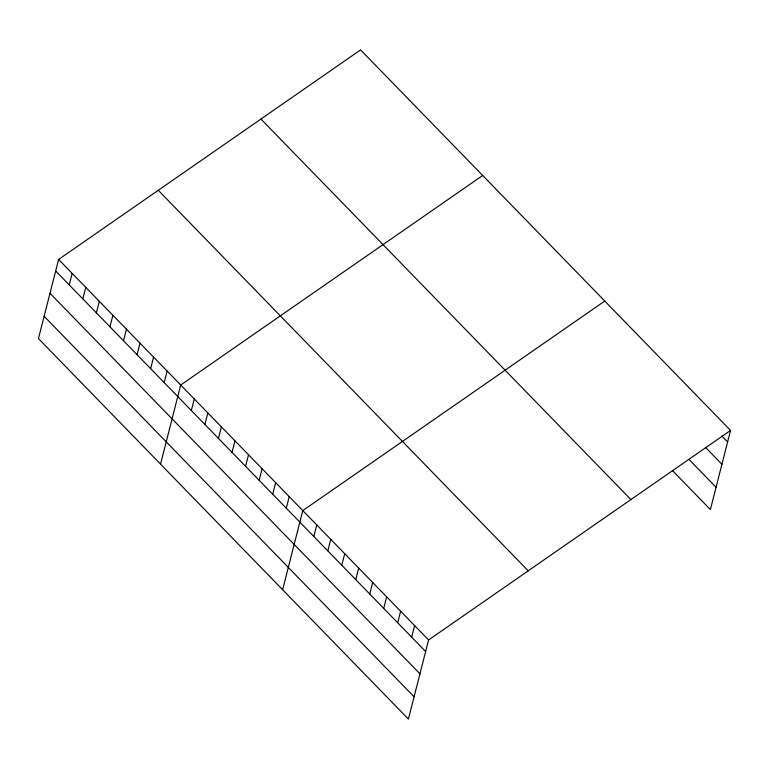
<?xml version="1.0" encoding="UTF-8"?>
<svg xmlns="http://www.w3.org/2000/svg" width="769" height="769" viewBox="0 0 769 769"><rect width="100%" height="100%" fill="white"/><g stroke="black" fill="none" stroke-linecap="round" stroke-linejoin="round"><path stroke-width="1.15" d="M58.617 259.441L38.45 338.571L408.416 719.102L428.583 639.971L730.55 430.429L360.584 49.898L58.617 259.441L428.583 639.971M69.239 284.934L72.19 273.389M82.812 298.891L85.753 287.346M96.375 312.839L99.316 301.294M109.938 326.796L112.88 315.252M123.501 340.754L126.443 329.199M137.074 354.701L140.016 343.157M150.637 368.659L153.579 357.104M164.201 382.606L167.142 371.062M160.538 464.149L180.705 385.009L482.672 175.476M191.327 410.511L194.278 398.967M204.9 424.469L207.841 412.915M218.463 438.417L221.405 426.872M232.027 452.374L234.968 440.829M245.59 466.322L248.541 454.777M259.163 480.279L262.104 468.734M272.726 494.227L275.667 482.682M286.289 508.184L289.231 496.639M282.627 589.717L302.794 510.587L604.761 301.054M313.829 536.512L316.77 524.967M327.805 550.883L330.747 539.338M341.782 565.263L344.723 553.718M355.759 579.634L358.7 568.089M369.735 594.014L372.677 582.469M383.712 608.385L386.653 596.84M397.688 622.765L400.63 611.22M411.665 637.136L414.606 625.591M730.55 430.429L710.383 509.559L672.558 470.666M721.851 436.052L727.609 441.973M705.481 447.366L721.918 464.274M688.937 459.353L716.064 487.258M260.931 119.051L630.907 499.581M158.27 190.289L528.236 570.819M55.676 270.986L425.642 651.516M49.995 293.287L419.961 673.817M44.131 316.27L414.097 696.801"/></g></svg>
